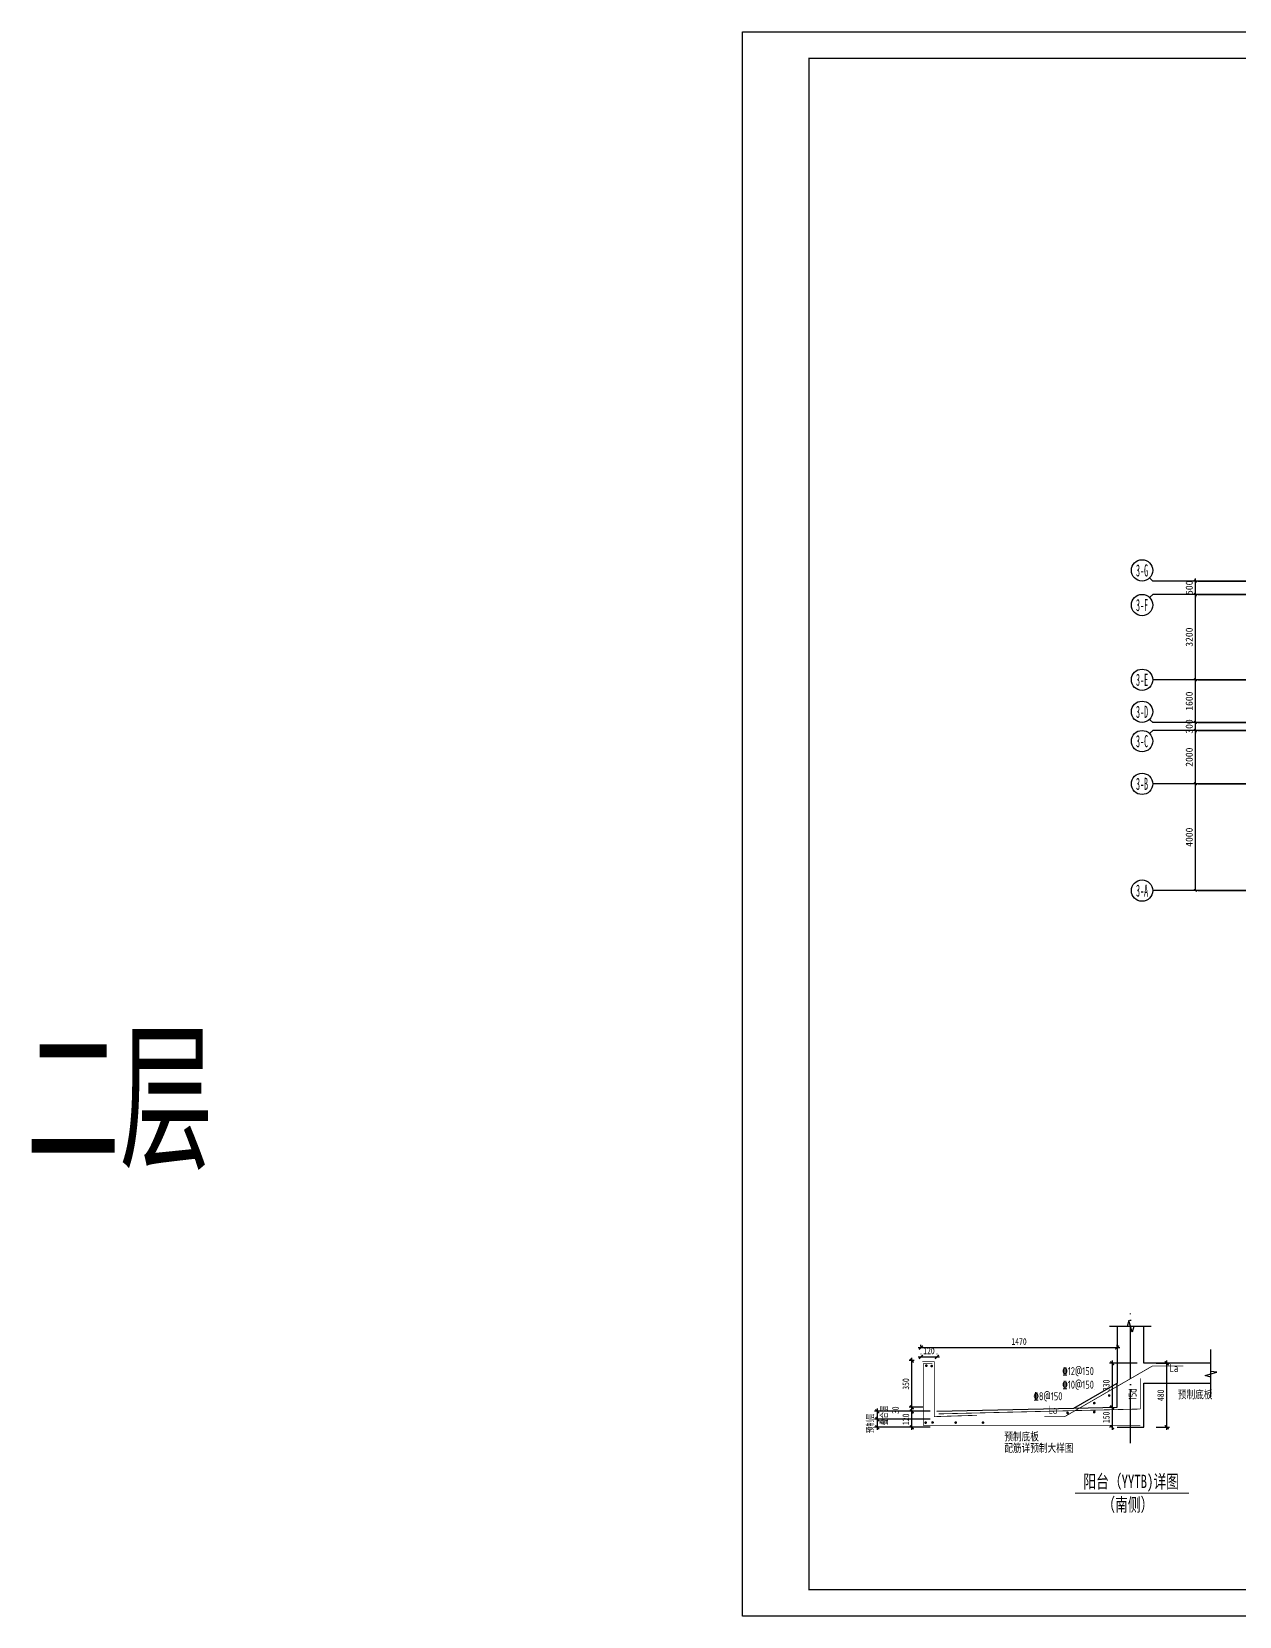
# Model space of a CAD drawing. Extents: x -3200779283 to -8106663, y 659664 to 1123462.
# Drawn here: x -8217388 to -8172147, y 739664 to 799064 of the extents above; entities that cross this region are included whole.
import ezdxf
from ezdxf.enums import TextEntityAlignment as Align
from ezdxf.xclip import XClip

# ---------------------------------------------------------------- set-up
doc = ezdxf.new("R2010")
doc.units = 0
doc.header["$LTSCALE"] = 1000
doc.header["$MEASUREMENT"] = 0
doc.header["$XCLIPFRAME"] = 0
for name, pattern in [('3#-轴线$0$DOTE', [2.4200000000000004, 2, -0.2, 0.02, -0.2]), ('DASH', [0.35, 0.25, -0.1]), ('节点$0$DOTE', [2.4200000000000004, 2, -0.2, 0.02, -0.2])]:
    doc.linetypes.add(name, pattern=pattern)
doc.layers.get('Defpoints').update_dxf_attribs({"color": 30, "linetype": 'DASH'})
for name, color, linetype in [('3#-轴线$0$3#-轴号$0$A-ANNO-AXIS-CIRC', 3, 'Continuous'), ('3#-轴线$0$3#-轴号$0$A-ANNO-AXIS-TEXT', 7, 'Continuous'), ('3#-轴线$0$3#-轴号$0$A-ANNO-DIMS', 3, 'Continuous'), ('3#-轴线$0$A-ANNO-DOTE', 10, '3#-轴线$0$DOTE'), ('3#-轴线$0$AXIS_TEXT', 7, 'Continuous'), ('3#4#5#$0$BORDER', 7, 'Continuous'), ('3#4#5#$0$TEXT', 7, 'Continuous'), ('3#4#5#模板$0$BORDER', 7, 'Continuous'), ('3#4#5#模板$0$TEXT', 7, 'Continuous'), ('S-PC-FQ-WYQ', 4, 'Continuous'), ('节点$0$NUM', 7, 'Continuous'), ('节点$0$S-ANNO-DOTE', 230, '节点$0$DOTE'), ('节点$0$S-ANNO-THIN', 3, 'Continuous'), ('节点$0$S-DETL', 4, 'Continuous'), ('节点$0$S-DETL-DIMS', 210, 'Continuous'), ('节点$0$S-DETL-REIN-TEXT', 1, 'Continuous'), ('节点$0$S-DETL-SBAR', 6, 'Continuous'), ('节点$0$S-DETL-TEXT', 7, 'Continuous'), ('节点$0$S-REIN', 1, 'Continuous')]:
    doc.layers.add(name, color=color, linetype=linetype)
doc.styles.add('3#-轴线$0$3#-轴号$0$_TCH_AXIS', font='')
doc.styles.add('3#-轴线$0$3#-轴号$0$_TCH_DIM_T3', font='')
doc.styles.add('3#-轴线$0$COMPLEX', font='COMPLEX')
doc.styles.add('3#4#5#$0$TSSD_Rein', font='tssdeng.shx', dxfattribs={"width": 0.7, "bigfont": 'hztxt.shx'})
doc.styles.add('3#4#5#模板$0$TSSD_Rein', font='tssdeng.shx', dxfattribs={"width": 0.7, "bigfont": 'hztxt.shx'})
doc.styles.add('节点$0$TSSD_Rein', font='Tssdeng.shx', dxfattribs={"width": 0.7, "bigfont": 'hztxt.shx'})
doc.styles.add('节点$0$楷体', font='', dxfattribs={"width": 0.7, "height": 250})
doc.styles.get('3#-轴线$0$3#-轴号$0$_TCH_AXIS').set_extended_font_data('SimSun')
doc.styles.get('3#-轴线$0$3#-轴号$0$_TCH_DIM_T3').set_extended_font_data('SimSun')
doc.styles.get('节点$0$楷体').set_extended_font_data('KaiTi_GB2312')
doc.dimstyles.new('3#-轴线$0$3#-轴号$0$_TCH_ARCH&&100', dxfattribs={"dimtxt": 264.3459915611814, "dimasz": 100, "dimexe": 250, "dimexo": 300, "dimgap": 100, "dimtad": 1, "dimdec": 0, "dimzin": 0, "dimdsep": 46, "dimtxsty": '3#-轴线$0$3#-轴号$0$_TCH_DIM_T3', "dimblk": '3#-轴线$0$3#-轴号$0$_ArchTick', "dimcen": 0.09, "dimclrt": 7, "dimazin": 2, "dimtfac": 1, "dimtdec": 0, "dimtix": 1, "dimtmove": 2, "dimatfit": 3, "dimfxl": 100, "dimtolj": 1, "dimtzin": 0, "dimarcsym": 0})
doc.dimstyles.new('节点$0$TSSD_20_100', dxfattribs={"dimtxt": 300, "dimasz": 100, "dimexe": 100, "dimexo": 250, "dimgap": 100, "dimtad": 1, "dimdec": 0, "dimlfac": 0.2, "dimzin": 0, "dimdsep": 46, "dimtxsty": '节点$0$楷体', "dimblk": '节点$0$_ArchTick', "dimcen": 0, "dimdle": 100, "dimclrt": 7, "dimadec": 0, "dimazin": 0, "dimtfac": 1, "dimtdec": 0, "dimtix": 1, "dimtmove": 2, "dimatfit": 3, "dimfxl": 1, "dimtolj": 1, "dimtzin": 0, "dimarcsym": 0})

# ---------------------------------------------------------------- blocks, each defined once
blk = doc.blocks.new('节点$0$_ArchTick')
at = {"color": 0, "linetype": 'ByBlock', "const_width": 0.5}
blk.add_lwpolyline([(-0.7071067811865476, -0.7071067811865476), (0.7071067811865476, 0.7071067811865476)], dxfattribs=at)
blk = doc.blocks.new('*D2161')
at = {"layer": 'Defpoints', "color": 0, "transparency": 16777216}
for p in [(68510.92452582114, -113341.6252667415), (69167.8407377323, -113341.6252667415), (69167.8407377323, -113490.6465674229)]:
    blk.add_point(p, dxfattribs=at)
at = {"layer": '节点$0$S-DETL-DIMS', "color": 0, "lineweight": -2, "transparency": 16777216}
for p, q in [((68917.8407377323, -113341.6252667415), (68410.92452582114, -113341.6252667415)), ((68510.92452582114, -113341.6252667415), (68510.92452582114, -113241.6252667415)), ((68510.92452582114, -113490.6465674229), (68510.92452582114, -113341.6252667415)), ((68917.8407377323, -113490.6465674229), (68410.92452582114, -113490.6465674229)), ((68510.92452582114, -113490.6465674229), (68510.92452582114, -113590.6465674229))]:
    blk.add_line(p, q, dxfattribs=at)
at = {"layer": '节点$0$S-DETL-DIMS', "color": 0, "lineweight": -2, "transparency": 16777216, "xscale": 100, "yscale": 100, "zscale": 100}
for p, rotation in [((68510.92452582114, -113341.6252667415), 270), ((68510.92452582114, -113490.6465674229), 90)]:
    blk.add_blockref('节点$0$_ArchTick', p, dxfattribs=dict(at, rotation=rotation))
at = {"layer": '节点$0$S-DETL-DIMS', "color": 7, "transparency": 16777216, "insert": (67897.18177411603, -113450.3201068103), "char_height": 250, "attachment_point": 5, "rotation": 90, "style": '节点$0$楷体'}
blk.add_mtext('\\A1;30', dxfattribs=at)
blk = doc.blocks.new('*D2162')
at = {"layer": 'Defpoints', "color": 0, "transparency": 16777216}
for p in [(68510.92452582091, -111590.6465674224), (68852.09685149178, -111590.6465674224), (68852.09685149178, -113341.6252667414)]:
    blk.add_point(p, dxfattribs=at)
at = {"layer": '节点$0$S-DETL-DIMS', "color": 0, "lineweight": -2, "transparency": 16777216}
for p, q in [((68602.09685149178, -111590.6465674224), (68410.92452582091, -111590.6465674224)), ((68510.92452582091, -113441.6252667414), (68510.92452582091, -111490.6465674224)), ((68602.09685149178, -113341.6252667414), (68410.92452582091, -113341.6252667414))]:
    blk.add_line(p, q, dxfattribs=at)
at = {"layer": '节点$0$S-DETL-DIMS', "color": 0, "lineweight": -2, "transparency": 16777216, "xscale": 100, "yscale": 100, "zscale": 100}
for p, rotation in [((68510.92452582091, -111590.6465674224), 90), ((68510.92452582091, -113341.6252667414), 270)]:
    blk.add_blockref('节点$0$_ArchTick', p, dxfattribs=dict(at, rotation=rotation))
at = {"layer": '节点$0$S-DETL-DIMS', "color": 7, "transparency": 16777216, "insert": (68285.92452582087, -112466.1359170819), "char_height": 250, "attachment_point": 5, "rotation": 90, "style": '节点$0$楷体'}
blk.add_mtext('\\A1;350', dxfattribs=at)
blk = doc.blocks.new('*D2123')
at = {"layer": 'Defpoints', "color": 0, "transparency": 16777216}
for p in [(68510.92452582114, -113490.6465674229), (69167.8407377323, -113490.6465674229), (69167.8407377323, -114090.6465674229)]:
    blk.add_point(p, dxfattribs=at)
at = {"layer": '节点$0$S-DETL-DIMS', "color": 0, "lineweight": -2, "transparency": 16777216}
for p, q in [((68510.92452582114, -114190.6465674229), (68510.92452582114, -113390.6465674229)), ((68917.8407377323, -113490.6465674229), (68410.92452582114, -113490.6465674229)), ((68917.8407377323, -114090.6465674229), (68410.92452582114, -114090.6465674229))]:
    blk.add_line(p, q, dxfattribs=at)
at = {"layer": '节点$0$S-DETL-DIMS', "color": 0, "lineweight": -2, "transparency": 16777216, "xscale": 100, "yscale": 100, "zscale": 100}
for p, rotation in [((68510.92452582114, -113490.6465674229), 90), ((68510.92452582114, -114090.6465674229), 270)]:
    blk.add_blockref('节点$0$_ArchTick', p, dxfattribs=dict(at, rotation=rotation))
at = {"layer": '节点$0$S-DETL-DIMS', "color": 7, "transparency": 16777216, "insert": (68285.9245258211, -113790.6465674229), "char_height": 250, "attachment_point": 5, "rotation": 90, "style": '节点$0$楷体'}
blk.add_mtext('\\A1;120', dxfattribs=at)
blk = doc.blocks.new('*D2124')
at = {"layer": 'Defpoints', "color": 0, "transparency": 16777216}
for p in [(77418.22740761371, -111690.6465674236), (78060.45724872168, -111690.6465674236), (77418.22740761371, -114090.6465674229)]:
    blk.add_point(p, dxfattribs=at)
at = {"layer": '节点$0$S-DETL-DIMS', "color": 0, "lineweight": -2, "transparency": 16777216}
for p, q in [((78060.45724872168, -114190.6465674229), (78060.45724872168, -111590.6465674236)), ((77668.22740761371, -111690.6465674236), (78160.45724872168, -111690.6465674236)), ((77668.22740761371, -114090.6465674229), (78160.45724872168, -114090.6465674229))]:
    blk.add_line(p, q, dxfattribs=at)
at = {"layer": '节点$0$S-DETL-DIMS', "color": 0, "lineweight": -2, "transparency": 16777216, "xscale": 100, "yscale": 100, "zscale": 100}
for p, rotation in [((78060.45724872168, -111690.6465674236), 90), ((78060.45724872168, -114090.6465674229), 270)]:
    blk.add_blockref('节点$0$_ArchTick', p, dxfattribs=dict(at, rotation=rotation))
at = {"layer": '节点$0$S-DETL-DIMS', "color": 7, "transparency": 16777216, "insert": (77835.45724872164, -112890.6465674232), "char_height": 250, "attachment_point": 5, "rotation": 90, "style": '节点$0$楷体'}
blk.add_mtext('\\A1;480', dxfattribs=at)
blk = doc.blocks.new('*D2125')
at = {"layer": 'Defpoints', "color": 0, "transparency": 16777216}
for p in [(77201.97628804884, -111690.6465674161), (76018.37324839437, -113341.6252667414), (76201.97628804873, -113341.6252667414)]:
    blk.add_point(p, dxfattribs=at)
at = {"layer": '节点$0$S-DETL-DIMS', "color": 0, "lineweight": -2, "transparency": 16777216}
for p, q in [((76018.37324839437, -111590.6465674161), (76018.37324839437, -113441.6252667414)), ((76951.97628804884, -111690.6465674161), (75918.37324839437, -111690.6465674161)), ((75951.97628804873, -113341.6252667414), (75918.37324839437, -113341.6252667414))]:
    blk.add_line(p, q, dxfattribs=at)
at = {"layer": '节点$0$S-DETL-DIMS', "color": 0, "lineweight": -2, "transparency": 16777216, "xscale": 100, "yscale": 100, "zscale": 100}
for p, rotation in [((76018.37324839437, -111690.6465674161), 90), ((76018.37324839437, -113341.6252667414), 270)]:
    blk.add_blockref('节点$0$_ArchTick', p, dxfattribs=dict(at, rotation=rotation))
at = {"layer": '节点$0$S-DETL-DIMS', "color": 7, "transparency": 16777216, "insert": (75793.37324839433, -112516.1359170788), "char_height": 250, "attachment_point": 5, "rotation": 90, "style": '节点$0$楷体'}
blk.add_mtext('\\A1;330', dxfattribs=at)
blk = doc.blocks.new('*D2130')
at = {"layer": 'Defpoints', "color": 0, "transparency": 16777216}
for p in [(68852.09685149175, -111315.2149954992), (76201.976288048, -111101.4921168711), (76201.976288048, -111315.2149954975)]:
    blk.add_point(p, dxfattribs=at)
at = {"layer": '节点$0$S-DETL-DIMS', "color": 0, "lineweight": -2, "transparency": 16777216}
for p, q in [((68852.09685149175, -111065.2149954992), (68852.09685149175, -111001.4921168711)), ((76201.976288048, -111065.2149954975), (76201.976288048, -111001.4921168711)), ((68752.09685149175, -111101.4921168711), (76301.976288048, -111101.4921168711))]:
    blk.add_line(p, q, dxfattribs=at)
at = {"layer": '节点$0$S-DETL-DIMS', "color": 0, "lineweight": -2, "transparency": 16777216, "xscale": 100, "yscale": 100, "zscale": 100, "rotation": 180}
blk.add_blockref('节点$0$_ArchTick', (68852.09685149175, -111101.4921168711), dxfattribs=at)
at = {"layer": '节点$0$S-DETL-DIMS', "color": 0, "lineweight": -2, "transparency": 16777216, "xscale": 100, "yscale": 100, "zscale": 100}
blk.add_blockref('节点$0$_ArchTick', (76201.976288048, -111101.4921168711), dxfattribs=at)
at = {"layer": '节点$0$S-DETL-DIMS', "color": 7, "transparency": 16777216, "insert": (72527.03656976987, -110876.4921168711), "char_height": 250, "attachment_point": 5, "style": '节点$0$楷体'}
blk.add_mtext('\\A1;1470', dxfattribs=at)
blk = doc.blocks.new('*D2009')
at = {"layer": 'Defpoints', "color": 0, "transparency": 16777216}
for p in [(67215.22092853618, -113790.6465674229), (69452.09685149178, -113490.6465674229), (69452.09685149178, -113790.6465674229)]:
    blk.add_point(p, dxfattribs=at)
at = {"layer": '节点$0$S-DETL-DIMS', "color": 0, "lineweight": -2, "transparency": 16777216}
for p, q in [((67215.22092853618, -113390.6465674229), (67215.22092853618, -113890.6465674229)), ((69202.09685149178, -113490.6465674229), (67115.22092853618, -113490.6465674229)), ((69202.09685149178, -113790.6465674229), (67115.22092853618, -113790.6465674229))]:
    blk.add_line(p, q, dxfattribs=at)
at = {"layer": '节点$0$S-DETL-DIMS', "color": 0, "lineweight": -2, "transparency": 16777216, "xscale": 100, "yscale": 100, "zscale": 100}
for p, rotation in [((67215.22092853618, -113490.6465674229), 90), ((67215.22092853618, -113790.6465674229), 270)]:
    blk.add_blockref('节点$0$_ArchTick', p, dxfattribs=dict(at, rotation=rotation))
at = {"layer": '节点$0$S-DETL-DIMS', "color": 7, "transparency": 16777216, "insert": (67482.10071016932, -113640.6465674229), "char_height": 250, "attachment_point": 5, "rotation": 90, "style": '节点$0$楷体'}
blk.add_mtext('\\A1;叠合层', dxfattribs=at)
blk = doc.blocks.new('*D2010')
at = {"layer": 'Defpoints', "color": 0, "transparency": 16777216}
for p in [(69452.09685149178, -113790.6465674229), (67215.22092853618, -114090.6465674229), (69452.09685149178, -114090.6465674229)]:
    blk.add_point(p, dxfattribs=at)
at = {"layer": '节点$0$S-DETL-DIMS', "color": 0, "lineweight": -2, "transparency": 16777216}
for p, q in [((69202.09685149178, -113790.6465674229), (67115.22092853618, -113790.6465674229)), ((67215.22092853618, -113790.6465674229), (67215.22092853618, -113690.6465674229)), ((67215.22092853618, -113790.6465674229), (67215.22092853618, -114090.6465674229)), ((69202.09685149178, -114090.6465674229), (67115.22092853618, -114090.6465674229)), ((67215.22092853618, -114090.6465674229), (67215.22092853618, -114190.6465674229))]:
    blk.add_line(p, q, dxfattribs=at)
at = {"layer": '节点$0$S-DETL-DIMS', "color": 0, "lineweight": -2, "transparency": 16777216, "xscale": 100, "yscale": 100, "zscale": 100}
for p, rotation in [((67215.22092853618, -113790.6465674229), 270), ((67215.22092853618, -114090.6465674229), 90)]:
    blk.add_blockref('节点$0$_ArchTick', p, dxfattribs=dict(at, rotation=rotation))
at = {"layer": '节点$0$S-DETL-DIMS', "color": 7, "transparency": 16777216, "insert": (66962.51822583342, -113940.6465674229), "char_height": 250, "attachment_point": 5, "rotation": 90, "style": '节点$0$楷体'}
blk.add_mtext('\\A1;预制层', dxfattribs=at)
blk = doc.blocks.new('*D2081')
at = {"layer": 'Defpoints', "color": 0, "transparency": 16777216}
for p in [(76201.97628804849, -113341.6252667414), (76018.37324839472, -114090.6465674229), (76201.97628804849, -114090.6465674229)]:
    blk.add_point(p, dxfattribs=at)
at = {"layer": '节点$0$S-DETL-DIMS', "color": 0, "lineweight": -2, "transparency": 16777216}
for p, q in [((75951.97628804849, -113341.6252667414), (75918.37324839472, -113341.6252667414)), ((76018.37324839472, -113241.6252667414), (76018.37324839472, -114190.6465674229)), ((75951.97628804849, -114090.6465674229), (75918.37324839472, -114090.6465674229))]:
    blk.add_line(p, q, dxfattribs=at)
at = {"layer": '节点$0$S-DETL-DIMS', "color": 0, "lineweight": -2, "transparency": 16777216, "xscale": 100, "yscale": 100, "zscale": 100}
for p, rotation in [((76018.37324839472, -113341.6252667414), 90), ((76018.37324839472, -114090.6465674229), 270)]:
    blk.add_blockref('节点$0$_ArchTick', p, dxfattribs=dict(at, rotation=rotation))
at = {"layer": '节点$0$S-DETL-DIMS', "color": 7, "transparency": 16777216, "insert": (75793.37324839468, -113716.1359170822), "char_height": 250, "attachment_point": 5, "rotation": 90, "style": '节点$0$楷体'}
blk.add_mtext('\\A1;150', dxfattribs=at)
blk = doc.blocks.new('*D2045')
at = {"layer": 'Defpoints', "color": 0, "transparency": 16777216}
for p in [(68852.09685149175, -111590.6465674223), (69452.09685149175, -111451.6681033793), (69452.09685149175, -111590.6465674223)]:
    blk.add_point(p, dxfattribs=at)
at = {"layer": '节点$0$S-DETL-DIMS', "color": 0, "lineweight": -2, "transparency": 16777216}
for p, q in [((68752.09685149175, -111451.6681033793), (69552.09685149175, -111451.6681033793)), ((68852.09685149175, -111340.6465674223), (68852.09685149175, -111351.6681033793)), ((69452.09685149175, -111340.6465674223), (69452.09685149175, -111351.6681033793))]:
    blk.add_line(p, q, dxfattribs=at)
at = {"layer": '节点$0$S-DETL-DIMS', "color": 0, "lineweight": -2, "transparency": 16777216, "xscale": 100, "yscale": 100, "zscale": 100, "rotation": 180}
blk.add_blockref('节点$0$_ArchTick', (68852.09685149175, -111451.6681033793), dxfattribs=at)
at = {"layer": '节点$0$S-DETL-DIMS', "color": 0, "lineweight": -2, "transparency": 16777216, "xscale": 100, "yscale": 100, "zscale": 100}
blk.add_blockref('节点$0$_ArchTick', (69452.09685149175, -111451.6681033793), dxfattribs=at)
at = {"layer": '节点$0$S-DETL-DIMS', "color": 7, "transparency": 16777216, "insert": (69152.09685149175, -111226.6681033793), "char_height": 250, "attachment_point": 5, "style": '节点$0$楷体'}
blk.add_mtext('\\A1;120', dxfattribs=at)
blk = doc.blocks.new('3#-轴线$0$_AXISO')
blk.add_circle((0, 0), 0.5)
at = {"layer": '3#-轴线$0$AXIS_TEXT', "style": '3#-轴线$0$COMPLEX', "width": 1.041666666666667}
blk.add_attdef('A', text='', height=0.56, dxfattribs=at).set_placement((-0.25, -0.28), (0.25, -0.28), align=Align.FIT)
blk = doc.blocks.new('3#-轴线$0$3#-轴号$0$_ArchTick')
at = {"color": 0, "linetype": 'ByBlock', "const_width": 0.4}
blk.add_lwpolyline([(-0.5, -0.5), (0.5, 0.5)], dxfattribs=at)
blk = doc.blocks.new('*D383')
at = {"layer": '3#-轴线$0$3#-轴号$0$A-ANNO-DIMS', "color": 0, "lineweight": -2, "transparency": 16777216}
for p, q in [((-2589.421882234514, -7100.000000000004), (-3339.421882234516, -7100.000000000004)), ((-3089.421882234516, -11100.00000000001), (-3089.421882234516, -7100.000000000004)), ((-2589.421882234515, -11100.00000000001), (-3339.421882234516, -11100.00000000001))]:
    blk.add_line(p, q, dxfattribs=at)
at = {"layer": 'Defpoints', "color": 0, "transparency": 16777216}
for p in [(-3089.421882234516, -7100.000000000004), (-2289.421882234514, -7100.000000000004), (-2289.421882234515, -11100.00000000001)]:
    blk.add_point(p, dxfattribs=at)
at = {"layer": '3#-轴线$0$3#-轴号$0$A-ANNO-DIMS', "color": 0, "lineweight": -2, "transparency": 16777216, "xscale": 100, "yscale": 100, "zscale": 100}
for p, rotation in [((-3089.421882234516, -7100.000000000004), 90), ((-3089.421882234516, -11100.00000000001), 270)]:
    blk.add_blockref('3#-轴线$0$3#-轴号$0$_ArchTick', p, dxfattribs=dict(at, rotation=rotation))
at = {"layer": '3#-轴线$0$3#-轴号$0$A-ANNO-DIMS', "color": 7, "transparency": 16777216, "insert": (-3321.594878015108, -9100.000000000002), "char_height": 264.3459915611814, "attachment_point": 5, "rotation": 90, "style": '3#-轴线$0$3#-轴号$0$_TCH_DIM_T3'}
blk.add_mtext('\\A1;4000', dxfattribs=at)
blk = doc.blocks.new('*D384')
at = {"layer": '3#-轴线$0$3#-轴号$0$A-ANNO-DIMS', "color": 0, "lineweight": -2, "transparency": 16777216}
for p, q in [((-2589.421882234513, -5100.000000000002), (-3339.421882234516, -5100.000000000002)), ((-3089.421882234515, -7100.000000000004), (-3089.421882234516, -5100.000000000002)), ((-2589.421882234514, -7100.000000000004), (-3339.421882234515, -7100.000000000004))]:
    blk.add_line(p, q, dxfattribs=at)
at = {"layer": 'Defpoints', "color": 0, "transparency": 16777216}
for p in [(-3089.421882234516, -5100.000000000002), (-2289.421882234513, -5100.000000000002), (-2289.421882234514, -7100.000000000004)]:
    blk.add_point(p, dxfattribs=at)
at = {"layer": '3#-轴线$0$3#-轴号$0$A-ANNO-DIMS', "color": 0, "lineweight": -2, "transparency": 16777216, "xscale": 100, "yscale": 100, "zscale": 100}
for p, rotation in [((-3089.421882234516, -5100.000000000002), 90), ((-3089.421882234515, -7100.000000000004), 270)]:
    blk.add_blockref('3#-轴线$0$3#-轴号$0$_ArchTick', p, dxfattribs=dict(at, rotation=rotation))
at = {"layer": '3#-轴线$0$3#-轴号$0$A-ANNO-DIMS', "color": 7, "transparency": 16777216, "insert": (-3321.594878015107, -6100), "char_height": 264.3459915611814, "attachment_point": 5, "rotation": 90, "style": '3#-轴线$0$3#-轴号$0$_TCH_DIM_T3'}
blk.add_mtext('\\A1;2000', dxfattribs=at)
blk = doc.blocks.new('*D385')
at = {"layer": '3#-轴线$0$3#-轴号$0$A-ANNO-DIMS', "color": 0, "lineweight": -2, "transparency": 16777216}
for p, q in [((-3089.421882234515, -4800.000000000002), (-3089.421882234515, -4700.000000000002)), ((-2589.421882234513, -4800.000000000002), (-3339.421882234515, -4800.000000000002)), ((-2589.421882234513, -5100.000000000002), (-3339.421882234515, -5100.000000000002)), ((-3089.421882234515, -5100.000000000002), (-3089.421882234515, -4800.000000000002)), ((-3089.421882234515, -5100.000000000002), (-3089.421882234514, -5200.000000000002))]:
    blk.add_line(p, q, dxfattribs=at)
at = {"layer": 'Defpoints', "color": 0, "transparency": 16777216}
for p in [(-3089.421882234515, -4800.000000000002), (-2289.421882234513, -4800.000000000002), (-2289.421882234513, -5100.000000000002)]:
    blk.add_point(p, dxfattribs=at)
at = {"layer": '3#-轴线$0$3#-轴号$0$A-ANNO-DIMS', "color": 0, "lineweight": -2, "transparency": 16777216, "xscale": 100, "yscale": 100, "zscale": 100}
for p, rotation in [((-3089.421882234515, -4800.000000000002), 270), ((-3089.421882234515, -5100.000000000002), 90)]:
    blk.add_blockref('3#-轴线$0$3#-轴号$0$_ArchTick', p, dxfattribs=dict(at, rotation=rotation))
at = {"layer": '3#-轴线$0$3#-轴号$0$A-ANNO-DIMS', "color": 7, "transparency": 16777216, "insert": (-3321.594878015106, -4950), "char_height": 264.3459915611814, "attachment_point": 5, "rotation": 90, "style": '3#-轴线$0$3#-轴号$0$_TCH_DIM_T3'}
blk.add_mtext('\\A1;300', dxfattribs=at)
blk = doc.blocks.new('*D386')
at = {"layer": '3#-轴线$0$3#-轴号$0$A-ANNO-DIMS', "color": 0, "lineweight": -2, "transparency": 16777216}
for p, q in [((-2589.421882234512, -3200.000000000002), (-3339.421882234515, -3200.000000000002)), ((-3089.421882234515, -4800.000000000002), (-3089.421882234515, -3200.000000000002)), ((-2589.421882234513, -4800.000000000002), (-3339.421882234515, -4800.000000000002))]:
    blk.add_line(p, q, dxfattribs=at)
at = {"layer": 'Defpoints', "color": 0, "transparency": 16777216}
for p in [(-3089.421882234515, -3200.000000000002), (-2289.421882234512, -3200.000000000002), (-2289.421882234513, -4800.000000000002)]:
    blk.add_point(p, dxfattribs=at)
at = {"layer": '3#-轴线$0$3#-轴号$0$A-ANNO-DIMS', "color": 0, "lineweight": -2, "transparency": 16777216, "xscale": 100, "yscale": 100, "zscale": 100}
for p, rotation in [((-3089.421882234515, -3200.000000000002), 90), ((-3089.421882234515, -4800.000000000002), 270)]:
    blk.add_blockref('3#-轴线$0$3#-轴号$0$_ArchTick', p, dxfattribs=dict(at, rotation=rotation))
at = {"layer": '3#-轴线$0$3#-轴号$0$A-ANNO-DIMS', "color": 7, "transparency": 16777216, "insert": (-3321.594878015106, -4000), "char_height": 264.3459915611814, "attachment_point": 5, "rotation": 90, "style": '3#-轴线$0$3#-轴号$0$_TCH_DIM_T3'}
blk.add_mtext('\\A1;1600', dxfattribs=at)
blk = doc.blocks.new('*D387')
at = {"layer": '3#-轴线$0$3#-轴号$0$A-ANNO-DIMS', "color": 0, "lineweight": -2, "transparency": 16777216}
for p, q in [((-2589.421882234511, -2.258793634303244e-13), (-3339.421882234514, -3.464885621560725e-13)), ((-3089.421882234513, -3200.000000000002), (-3089.421882234514, -3.062854959141566e-13)), ((-2589.421882234512, -3200.000000000002), (-3339.421882234513, -3200.000000000002))]:
    blk.add_line(p, q, dxfattribs=at)
at = {"layer": 'Defpoints', "color": 0, "transparency": 16777216}
for p in [(-3089.421882234514, -3.062854959141566e-13), (-2289.421882234511, -1.776356839400253e-13), (-2289.421882234512, -3200.000000000002)]:
    blk.add_point(p, dxfattribs=at)
at = {"layer": '3#-轴线$0$3#-轴号$0$A-ANNO-DIMS', "color": 0, "lineweight": -2, "transparency": 16777216, "xscale": 100, "yscale": 100, "zscale": 100}
for p, rotation in [((-3089.421882234514, -3.062854959141566e-13), 90), ((-3089.421882234513, -3200.000000000002), 270)]:
    blk.add_blockref('3#-轴线$0$3#-轴号$0$_ArchTick', p, dxfattribs=dict(at, rotation=rotation))
at = {"layer": '3#-轴线$0$3#-轴号$0$A-ANNO-DIMS', "color": 7, "transparency": 16777216, "insert": (-3321.594878015104, -1600), "char_height": 264.3459915611814, "attachment_point": 5, "rotation": 90, "style": '3#-轴线$0$3#-轴号$0$_TCH_DIM_T3'}
blk.add_mtext('\\A1;3200', dxfattribs=at)
blk = doc.blocks.new('*D388')
at = {"layer": '3#-轴线$0$3#-轴号$0$A-ANNO-DIMS', "color": 0, "lineweight": -2, "transparency": 16777216}
for p, q in [((-3089.421882234513, 500.0000000000001), (-3089.421882234513, 600.0000000000001)), ((-2589.421882234511, 500.0000000000002), (-3339.421882234513, 500.0000000000001)), ((-3089.421882234513, -1.286498119741312e-13), (-3089.421882234513, 500.0000000000001)), ((-2589.421882234511, -4.824367949029907e-14), (-3339.421882234513, -1.68852878216047e-13)), ((-3089.421882234513, -1.286498119741312e-13), (-3089.421882234513, -100.0000000000002))]:
    blk.add_line(p, q, dxfattribs=at)
at = {"layer": 'Defpoints', "color": 0, "transparency": 16777216}
for p in [(-3089.421882234513, 500.0000000000001), (-2289.421882234511, 500.0000000000002), (-2289.421882234511, 0)]:
    blk.add_point(p, dxfattribs=at)
at = {"layer": '3#-轴线$0$3#-轴号$0$A-ANNO-DIMS', "color": 0, "lineweight": -2, "transparency": 16777216, "xscale": 100, "yscale": 100, "zscale": 100}
for p, rotation in [((-3089.421882234513, 500.0000000000001), 270), ((-3089.421882234513, -1.286498119741312e-13), 90)]:
    blk.add_blockref('3#-轴线$0$3#-轴号$0$_ArchTick', p, dxfattribs=dict(at, rotation=rotation))
at = {"layer": '3#-轴线$0$3#-轴号$0$A-ANNO-DIMS', "color": 7, "transparency": 16777216, "insert": (-3321.594878015103, 250.0000000000009), "char_height": 264.3459915611814, "attachment_point": 5, "rotation": 90, "style": '3#-轴线$0$3#-轴号$0$_TCH_DIM_T3'}
blk.add_mtext('\\A1;500', dxfattribs=at)
blk = doc.blocks.new('节点')
at = {"layer": '节点$0$NUM', "const_width": 30}
blk.add_lwpolyline([(74626.6137337026, -116559.820650172), (78899.52709746946, -116559.820650172)], dxfattribs=at)
at = {"layer": '节点$0$S-ANNO-DOTE'}
blk.add_line((76703.34837737845, -114691.3262219105), (76703.34837737834, -109826.07903716), dxfattribs=at)
at = {"layer": '节点$0$S-ANNO-THIN'}
for points in [[(77481.97628804718, -110305.7675668333), (76831.97628804742, -110305.7675668336), (76761.97628804753, -110525.7675668337), (76641.9762880473, -110085.7675668338), (76571.97628804742, -110305.7675668338), (75921.97628804753, -110305.7675668342)], [(79718.5127154192, -112951.0116802201), (79718.51271541885, -112213.0075878928), (79498.51271541885, -112143.0075878929), (79938.51271541885, -112023.0075878927), (79718.51271541874, -112003.0075878928), (79718.5127154185, -111173.4881521034)]]:
    blk.add_lwpolyline(points, dxfattribs=at)
at = {"layer": '节点$0$S-DETL'}
for points in [[(76201.97628804846, -114090.6465674228), (76201.97628804846, -114090.6465674228), (77201.97628804858, -114090.6465674228), (77201.97628804858, -112440.6465674223), (79718.51271541897, -112440.6465674218), (79718.51271541839, -111690.6465674219), (77201.97628804881, -111690.6465674235), (77201.97628804718, -110305.7675668335), (76201.97628804753, -110305.767566834), (76201.97628804835, -112440.6465674227)], [(74579.38834457812, -113377.448153369), (76201.9762880487, -112440.6465674225)], [(74579.38834457812, -113377.448153369), (76201.97628804846, -113341.6252667414), (76201.97628804835, -112440.6465674227)], [(69452.09685149175, -113490.6465674228), (74579.38834457812, -113377.448153369)]]:
    blk.add_lwpolyline(points, dxfattribs=at)
at = {"layer": '节点$0$S-DETL-DIMS', "const_width": 30}
for points in [[(73479.76169414751, -113690.6465674228), (74236.912778587, -113690.6465674228), (77527.80931296656, -111790.6465674235), (78678.89143744312, -111790.6465674235)], [(77067.70474608071, -112256.9347187283), (77067.70474608071, -113405.5632496021)], [(69521.30916436928, -113587.8436934053), (77067.70474608071, -113405.5632496021)]]:
    blk.add_lwpolyline(points, dxfattribs=at)
at = {"layer": '节点$0$S-DETL-SBAR', "const_width": 0.3}
for points in [[(68852.09685149175, -111590.6465674223), (68852.09685149175, -114090.6465674228), (76201.97628804846, -114090.6465674228)], [(75571.76191350716, -113442.8875648308), (75571.76191350716, -112163.3586787231), (74106.51541922675, -112163.3586787231)], [(77201.97628804858, -112040.6465674223), (79718.51271541897, -112040.6465674214)], [(77201.97628804811, -112040.6465674223), (77201.97628804858, -112440.6465674223)], [(75344.20006438103, -113183.6281070211), (75344.20006438103, -112670.5933956647), (74178.19211644298, -112670.5933956647)], [(75344.20006438103, -112670.5933956647), (75517.91351475674, -112951.0604475631)], [(78384.2897312865, -112302.1283334802), (78384.2897312865, -113071.780415063), (79461.34947666587, -113071.780415063)], [(74343.5556425066, -113551.6159454163), (74343.5556425066, -113107.0161137237), (72995.76190129193, -113107.0161137237)], [(76201.97628804846, -113790.6465674228), (69452.09685149175, -113790.6465674228)], [(73214.25788361198, -113880.2030200809), (73214.25788361198, -114649.8551016637), (71957.01403852124, -114649.8551016637)], [(76201.97628804846, -114090.6465674228), (76201.97628804846, -113790.6465674228)]]:
    blk.add_lwpolyline(points, dxfattribs=at)
at = {"layer": '节点$0$S-DETL-SBAR', "linetype": '节点$0$DOTE', "const_width": 0.3}
for points in [[(68852.09685149175, -111590.6465674223), (69452.09685149175, -111590.6465674223), (69452.09685149175, -113490.6465674228)], [(69452.09685149175, -113490.6465674228), (69452.09685149175, -113790.6465674228)]]:
    blk.add_lwpolyline(points, dxfattribs=at)
at = {"layer": '节点$0$S-DETL-SBAR', "const_width": 50}
for points in [[(69051.78846094306, -111804.1424042849, -1), (69051.78846094306, -111754.1424042849, -1)], [(69255.47096263562, -111820.7343657327, -1), (69255.47096263562, -111770.7343657327, -1)], [(75904.31657121368, -112923.6826246579, -1), (75904.31657121368, -112873.6826246579, -1)], [(75344.20006438103, -113208.6281070211, -1), (75344.20006438103, -113158.6281070211, -1)], [(69026.50008458682, -113940.5530197296, -1), (69026.50008458682, -113890.5530197296, -1)], [(69286.6200434844, -113934.5732282624, -1), (69286.6200434844, -113884.5732282624, -1)], [(70153.97997417036, -113937.3034407724, -1), (70153.97997417036, -113887.3034407724, -1)], [(71176.91881181407, -113937.3034407724, -1), (71176.91881181407, -113887.3034407724, -1)], [(74343.5556425066, -113576.6159454163, -1), (74343.5556425066, -113526.6159454163, -1)], [(75343.5556425066, -113544.9319311145, -1), (75343.5556425066, -113494.9319311145, -1)]]:
    blk.add_lwpolyline(points, format="xyb", close=True, dxfattribs=at)
at = {"layer": '节点$0$S-REIN', "const_width": 30}
blk.add_lwpolyline([(68901.12890843363, -111632.1141454724), (69353.20058547254, -111632.1141454724), (69353.20058547254, -113690.9813783444), (70954.9518714239, -113639.8428375876)], dxfattribs=at)
at = {"layer": '节点$0$S-REIN'}
blk.add_lwpolyline([(77074.0691182552, -114015.0546090062, 30, 30, 0), (68938.33604227184, -114015.0546090062, 30, 30, 0), (68938.33604227184, -111702.042972326, 30, 30, 0), (69273.68788507619, -111702.042972326, 0, 0, 0)], format="xyseb", dxfattribs=at)
at = {"layer": '节点$0$NUM', "style": '节点$0$楷体', "width": 0.7}
for s, p in [('阳台（YYTB)详图', (76726.1822958377, -115869.1427715954)), ('（南侧）', (76603.22160664879, -116739.2485310662))]:
    blk.add_text(s, height=500, dxfattribs=at).set_placement(p, align=Align.TOP_CENTER)
at = {"layer": '节点$0$S-DETL-REIN-TEXT', "style": '节点$0$TSSD_Rein', "width": 0.7}
for p in [(78488.95528958426, -112107.2812185414), (73951.41810547622, -113673.6598022817)]:
    blk.add_text('La', height=300, dxfattribs=at).set_placement(p, align=Align.BOTTOM_RIGHT)
blk.add_text('15d', height=300, rotation=90, dxfattribs=at).set_placement((77018.27603252107, -112633.7800032636), align=Align.BOTTOM_RIGHT)
at = {"layer": '节点$0$S-DETL-TEXT', "style": '节点$0$TSSD_Rein', "width": 0.8}
for s, p in [('%%13212@150', (74145.4266854852, -112135.1544691924)), ('%%1328@150', (73064.29659170753, -113077.138624703)), ('%%13210@150', (74145.4266854852, -112643.9010833381)), ('预制底板', (78477.04826687873, -113038.4647542211)), ('预制底板', (71973.75619319026, -114616.5394408219)), ('配筋详预制大样图', (71973.75619319026, -115043.7972832572))]:
    blk.add_text(s, height=300, dxfattribs=at).set_placement(p)
at = {"layer": '节点$0$S-DETL-DIMS'}
for base, p1, p2, picture, middle in [((76201.976288048, -111101.4921168711), (68852.09685149175, -111315.2149954992), (76201.976288048, -111315.2149954975), '*D2130', (72527.03656976987, -110876.4921168711)), ((69452.09685149175, -111451.6681033793), (68852.09685149175, -111590.6465674223), (69452.09685149175, -111590.6465674223), '*D2045', (69152.09685149175, -111226.6681033793))]:
    dim = blk.add_linear_dim(base=base, p1=p1, p2=p2, dimstyle='节点$0$TSSD_20_100', dxfattribs=at)
    dim.commit()
    dim.dimension.update_dxf_attribs({"geometry": picture, "text_midpoint": middle})
for base, p1, p2, picture, middle in [((68510.92452582091, -111590.6465674224), (68852.09685149175, -113341.6252667414), (68852.09685149175, -111590.6465674223), '*D2162', (68285.92452582087, -112466.1359170819)), ((76018.37324839437, -113341.6252667414), (77201.97628804881, -111690.6465674161), (76201.9762880487, -113341.6252667414), '*D2125', (75793.37324839433, -112516.1359170788)), ((78060.45724872168, -111690.6465674236), (77418.22740761368, -114090.6465674228), (77418.22740761368, -111690.6465674235), '*D2124', (77835.45724872164, -112890.6465674232)), ((68510.92452582114, -113490.6465674229), (69167.84073773227, -114090.6465674228), (69167.84073773227, -113490.6465674228), '*D2123', (68285.9245258211, -113790.6465674229)), ((76018.37324839472, -114090.6465674229), (76201.97628804846, -113341.6252667414), (76201.97628804846, -114090.6465674228), '*D2081', (75793.37324839468, -113716.1359170822))]:
    dim = blk.add_linear_dim(base=base, p1=p1, p2=p2, angle=90, dimstyle='节点$0$TSSD_20_100', dxfattribs=at)
    dim.commit()
    dim.dimension.update_dxf_attribs({"geometry": picture, "text_midpoint": middle})
dim = blk.add_linear_dim(base=(67215.22092853618, -114090.6465674229), p1=(69452.09685149175, -113790.6465674228), p2=(69452.09685149175, -114090.6465674228), angle=90, text='预制层', dimstyle='节点$0$TSSD_20_100', dxfattribs=at)
dim.commit()
dim.dimension.update_dxf_attribs({"geometry": '*D2010', "text_midpoint": (66962.51822583342, -113940.6465674229)})
dim = blk.add_linear_dim(base=(67215.22092853618, -113790.6465674229), p1=(69452.09685149175, -113490.6465674228), p2=(69452.09685149175, -113790.6465674228), angle=90, text='叠合层', dimstyle='节点$0$TSSD_20_100', dxfattribs=at)
dim.commit()
dim.dimension.update_dxf_attribs({"geometry": '*D2009', "text_midpoint": (67482.10071016932, -113640.6465674229), "dimtype": 128})
dim = blk.add_linear_dim(base=(68510.92452582114, -113341.6252667415), p1=(69167.84073773227, -113490.6465674228), p2=(69167.84073773227, -113341.6252667414), angle=90, dimstyle='节点$0$TSSD_20_100', dxfattribs=at)
dim.commit()
dim.dimension.update_dxf_attribs({"geometry": '*D2161', "text_midpoint": (67897.18177411603, -113450.3201068103), "dimtype": 128})
blk = doc.blocks.new('3#-轴线$0$3#-轴号')
at = {"layer": '3#-轴线$0$3#-轴号$0$A-ANNO-AXIS-CIRC'}
for p, q in [((-4806.579169759894, 617.1572875253814), (-4689.421882234513, 500.0000000000005)), ((-4806.579169759894, -117.1572875253805), (-4689.421882234513, 4.898587196589413e-13)), ((-689.4218822345131, 500), (-4689.421882234513, 500.0000000000005)), ((-689.4218822345131, 0), (-4689.421882234513, 4.898587196589413e-13)), ((-689.4218822345133, -3200), (-4689.421882234514, -3200)), ((-4806.579169759895, -4682.842712474619), (-4689.421882234514, -4799.999999999999)), ((-4806.579169759894, -5217.157287525381), (-4689.421882234514, -5099.999999999999)), ((-689.4218822345134, -4800), (-4689.421882234514, -4799.999999999999)), ((-689.4218822345134, -5100), (-4689.421882234514, -5099.999999999999)), ((-689.4218822345135, -7100), (-4689.421882234514, -7099.999999999999)), ((-689.4218822345138, -11100), (-4689.421882234514, -11100))]:
    blk.add_line(p, q, dxfattribs=at)
ref = blk.add_blockref('3#-轴线$0$_AXISO', (-5089.421882234513, 900.0000000000006), dxfattribs=dict(at, xscale=800, yscale=800, zscale=800))
ref.add_attrib('A', '3-G', dxfattribs={"layer": '3#-轴线$0$3#-轴号$0$A-ANNO-AXIS-TEXT', "height": 452.5483399593904, "style": '3#-轴线$0$3#-轴号$0$_TCH_AXIS', "width": 0.4661458333333334}).set_placement((-5315.696052214208, 673.7258300203054), (-4863.147712254818, 673.7258300203054), align=Align.FIT)
ref = blk.add_blockref('3#-轴线$0$_AXISO', (-5089.421882234513, -399.9999999999995), dxfattribs=dict(at, xscale=800, yscale=800, zscale=800))
ref.add_attrib('A', '3-F', dxfattribs={"layer": '3#-轴线$0$3#-轴号$0$A-ANNO-AXIS-TEXT', "height": 452.5483399593904, "style": '3#-轴线$0$3#-轴号$0$_TCH_AXIS', "width": 0.4661458333333334}).set_placement((-5315.696052214208, -626.2741699796948), (-4863.147712254818, -626.2741699796948), align=Align.FIT)
ref = blk.add_blockref('3#-轴线$0$_AXISO', (-5089.421882234514, -3200), dxfattribs=dict(at, xscale=800, yscale=800, zscale=800))
ref.add_attrib('A', '3-E', dxfattribs={"layer": '3#-轴线$0$3#-轴号$0$A-ANNO-AXIS-TEXT', "height": 452.5483399593904, "style": '3#-轴线$0$3#-轴号$0$_TCH_AXIS', "width": 0.4661458333333334}).set_placement((-5315.696052214209, -3426.274169979695), (-4863.147712254819, -3426.274169979695), align=Align.FIT)
ref = blk.add_blockref('3#-轴线$0$_AXISO', (-5089.421882234514, -4399.999999999999), dxfattribs=dict(at, xscale=800, yscale=800, zscale=800))
ref.add_attrib('A', '3-D', dxfattribs={"layer": '3#-轴线$0$3#-轴号$0$A-ANNO-AXIS-TEXT', "height": 452.5483399593904, "style": '3#-轴线$0$3#-轴号$0$_TCH_AXIS', "width": 0.4661458333333334}).set_placement((-5315.696052214209, -4626.274169979694), (-4863.147712254819, -4626.274169979694), align=Align.FIT)
ref = blk.add_blockref('3#-轴线$0$_AXISO', (-5089.421882234514, -5499.999999999999), dxfattribs=dict(at, xscale=800, yscale=800, zscale=800))
ref.add_attrib('A', '3-C', dxfattribs={"layer": '3#-轴线$0$3#-轴号$0$A-ANNO-AXIS-TEXT', "height": 452.5483399593904, "style": '3#-轴线$0$3#-轴号$0$_TCH_AXIS', "width": 0.4661458333333334}).set_placement((-5315.696052214209, -5726.274169979694), (-4863.147712254819, -5726.274169979694), align=Align.FIT)
ref = blk.add_blockref('3#-轴线$0$_AXISO', (-5089.421882234514, -7099.999999999999), dxfattribs=dict(at, xscale=800, yscale=800, zscale=800))
ref.add_attrib('A', '3-B', dxfattribs={"layer": '3#-轴线$0$3#-轴号$0$A-ANNO-AXIS-TEXT', "height": 452.5483399593904, "style": '3#-轴线$0$3#-轴号$0$_TCH_AXIS', "width": 0.4661458333333334}).set_placement((-5315.696052214209, -7326.274169979694), (-4863.147712254819, -7326.274169979694), align=Align.FIT)
ref = blk.add_blockref('3#-轴线$0$_AXISO', (-5089.421882234514, -11100), dxfattribs=dict(at, xscale=800, yscale=800, zscale=800))
ref.add_attrib('A', '3-A', dxfattribs={"layer": '3#-轴线$0$3#-轴号$0$A-ANNO-AXIS-TEXT', "height": 452.5483399593904, "style": '3#-轴线$0$3#-轴号$0$_TCH_AXIS', "width": 0.4661458333333334}).set_placement((-5315.696052214209, -11326.2741699797), (-4863.147712254819, -11326.2741699797), align=Align.FIT)
at = {"layer": '3#-轴线$0$3#-轴号$0$A-ANNO-DIMS'}
for p1, p2, distance, picture, middle in [((-2289.421882234511, 0), (-2289.421882234511, 500), 800.0000000000018, '*D388', (-3321.594878015103, 250.0000000000009)), ((-2289.421882234511, -3200), (-2289.421882234511, -1.776356839400252e-13), 800.0000000000032, '*D387', (-3321.594878015104, -1600)), ((-2289.421882234512, -4800), (-2289.421882234511, -3200), 800.0000000000041, '*D386', (-3321.594878015106, -4000)), ((-2289.421882234512, -5100), (-2289.421882234512, -4800), 800.0000000000032, '*D385', (-3321.594878015106, -4950)), ((-2289.421882234513, -7100), (-2289.421882234512, -5100), 800.0000000000041, '*D384', (-3321.594878015107, -6100)), ((-2289.421882234514, -11100), (-2289.421882234513, -7100), 800.0000000000033, '*D383', (-3321.594878015108, -9100.000000000002))]:
    dim = blk.add_aligned_dim(p1=p1, p2=p2, distance=distance, dimstyle='3#-轴线$0$3#-轴号$0$_TCH_ARCH&&100', dxfattribs=at)
    dim.commit()
    dim.dimension.update_dxf_attribs({"geometry": picture, "text_midpoint": middle})
blk = doc.blocks.new('3#-轴线')
at = {"layer": '3#-轴线$0$A-ANNO-DOTE'}
for points in [[(-3000, 500), (44800, 500)], [(-3000, 0), (44800, 0)], [(-3000, -3200), (44800, -3200)], [(-3000, -4800), (44800, -4800)], [(-3000, -5100), (44800, -5100)], [(-3000, -7100), (44800, -7100)], [(-3000, -11100), (44800, -11100)]]:
    blk.add_lwpolyline(points, dxfattribs=at)
blk.add_blockref('3#-轴线$0$3#-轴号', (0, 0))

msp = doc.modelspace()

# ---------------------------------------------------------------- linework, layer by layer
at = {"layer": '3#4#5#$0$BORDER'}
msp.add_lwpolyline([(-8190763.191514635, 739664.1536164611), (-8190763.191514635, 799064.1536164611), (-8106663.191514635, 799064.1536164611), (-8106663.191514635, 739664.1536164611)], close=True, dxfattribs=at)
at = {"layer": '3#4#5#$0$BORDER', "const_width": 50}
msp.add_lwpolyline([(-8188263.191514635, 740664.1536164611), (-8188263.191514635, 798064.1536164611), (-8107663.191514635, 798064.1536164611), (-8107663.191514635, 740664.1536164611)], close=True, dxfattribs=at)
at = {"layer": '3#4#5#模板$0$BORDER'}
msp.add_lwpolyline([(-8190763.191514635, 739664.1536164611), (-8190763.191514635, 799064.1536164611), (-8106663.191514635, 799064.1536164611), (-8106663.191514635, 739664.1536164611)], close=True, dxfattribs=at)
at = {"layer": '3#4#5#模板$0$BORDER', "const_width": 50}
msp.add_lwpolyline([(-8188263.191514635, 740664.1536164611), (-8188263.191514635, 798064.1536164611), (-8107663.191514635, 798064.1536164611), (-8107663.191514635, 740664.1536164611)], close=True, dxfattribs=at)

# ---------------------------------------------------------------- block references
msp.add_blockref('3#-轴线', (-8170700.435511587, 777969.5156374373))
at = {"layer": 'S-PC-FQ-WYQ'}
ref = msp.add_blockref('节点', (-8252925.07346353, 860839.6605996074), dxfattribs=at)
XClip(ref).set_block_clipping_path([(66496.78458722355, -119104.31763397719), (81019.326649744, -106472.2657567263)])

# ---------------------------------------------------------------- texts
at = {"layer": '3#4#5#$0$TEXT', "style": '3#4#5#$0$TSSD_Rein', "width": 0.7}
msp.add_text('二层', height=5000, dxfattribs=at).set_placement((-8217587.623177137, 754947.5505471567), align=Align.BOTTOM_LEFT)
at = {"layer": '3#4#5#模板$0$TEXT', "style": '3#4#5#模板$0$TSSD_Rein', "width": 0.7}
msp.add_text('二层', height=5000, dxfattribs=at).set_placement((-8217587.623177137, 754947.5505471567), align=Align.BOTTOM_LEFT)

doc.saveas('drawing.dxf')
